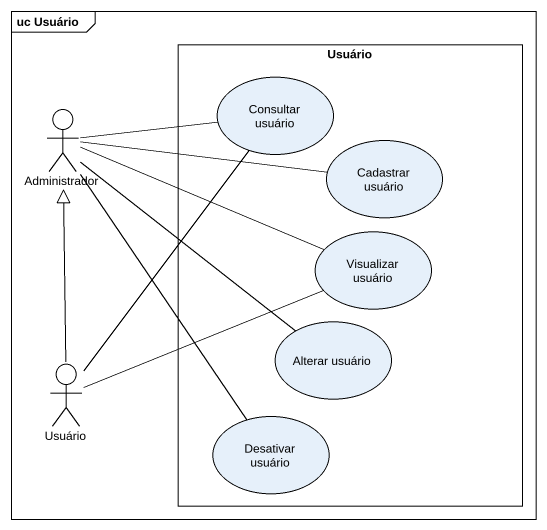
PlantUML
@startuml
mainframe uc Usuário
rectangle Usuário {
  usecase "Consultar usuário" as Consultar_usuário
  usecase "Cadastrar usuário" as Cadastrar_usuário
  usecase "Visualizar usuário" as Visualizar_usuário
  usecase "Alterar usuário" as Alterar_usuário
  usecase "Desativar usuário" as Desativar_usuário
}
actor Administrador
actor "Usuário" as Usuário_2
Administrador -right- Consultar_usuário
Administrador -right- Cadastrar_usuário
Administrador -right- Visualizar_usuário
Administrador -- Alterar_usuário
Administrador -- Desativar_usuário
Usuário_2 -up- Consultar_usuário
Usuário_2 -up-|> Administrador
Usuário_2 -right- Visualizar_usuário
@enduml
